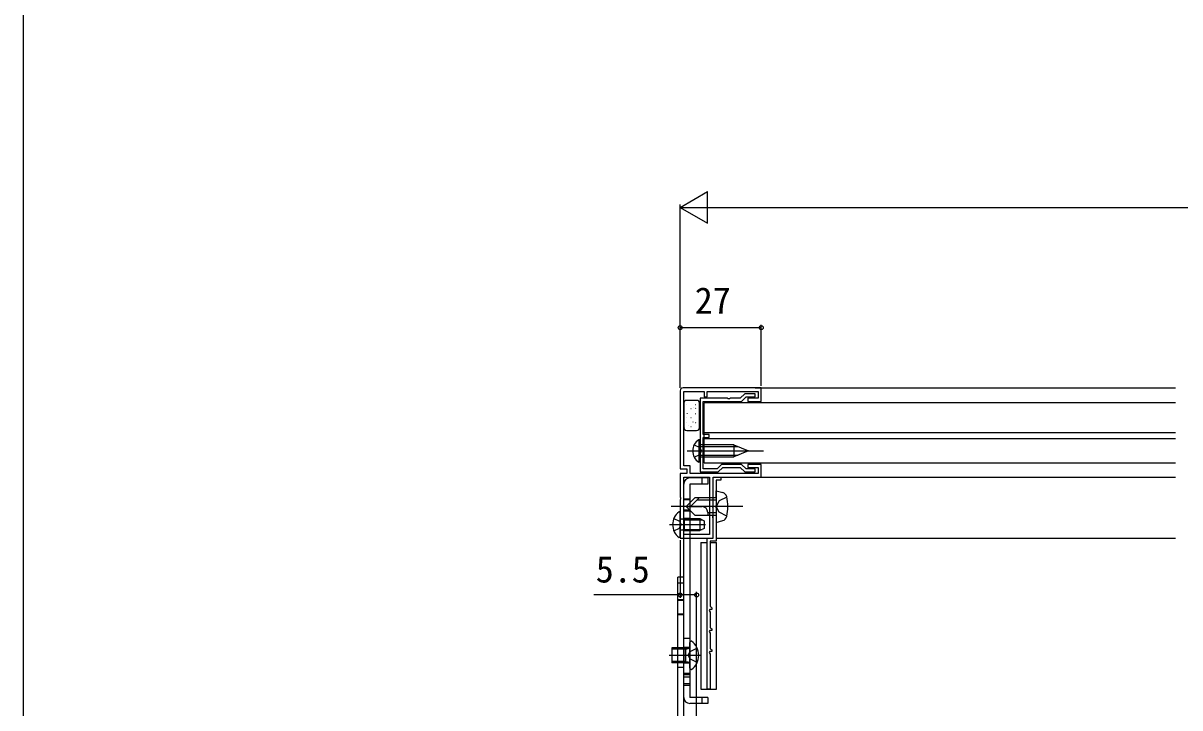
# Model space of a CAD drawing. Units: millimetres, scale not verified. Extents: x -525 to 525, y -783 to 778.
# Drawn here: x -525 to -140.3, y -415.8 to -188 of the extents above; entities that cross this region are included whole.
import ezdxf
from ezdxf.enums import TextEntityAlignment as Align

# ---------------------------------------------------------------- set-up
doc = ezdxf.new("R2010")
doc.units = ezdxf.units.MM
doc.header["$LTSCALE"] = 4
for name, color, linetype in [('0-2_YKK_11', 7, 'Continuous'), ('0-4_YKK_12', 2, 'Continuous'), ('0-5_YKK_13', 4, 'Continuous'), ('0-6_YKK_D', 6, 'Continuous'), ('0-7_YKK_ZWAK', 7, 'Continuous')]:
    doc.layers.add(name, color=color, linetype=linetype)
doc.styles.add('ＭＳ ゴシック', font='')
doc.styles.get('ＭＳ ゴシック').set_extended_font_data('MS Gothic')

msp = doc.modelspace()

# ---------------------------------------------------------------- linework, layer by layer
at = {"layer": '0-2_YKK_11'}
msp.add_line((-279.494, -309.308), (-305.494, -309.308), dxfattribs=at)
for points in [[(-306.494, -310.308), (-306.494, -336.308), (-304.294, -336.308), (-304.294, -337.808), (-306.494, -337.808), (-306.494, -345.649), (-306.374, -345.833), (-306.374, -346.383), (-306.494, -346.566), (-306.494, -354.349), (-306.374, -354.533), (-306.374, -355.083), (-306.494, -355.266), (-306.494, -359.308), (-295.494, -359.308), (-295.494, -352.766), (-295.614, -352.583), (-295.614, -352.033), (-295.494, -351.849), (-295.494, -349.266), (-295.614, -349.083), (-295.614, -348.533), (-295.494, -348.349), (-295.494, -339.008), (-279.494, -339.008), (-279.494, -334.808), (-283.994, -334.808), (-283.994, -335.808), (-280.494, -335.808), (-280.494, -337.808), (-303.094, -337.808), (-303.094, -335.308), (-305.294, -335.308), (-305.294, -310.508), (-298.494, -310.508), (-298.494, -312.308), (-297.494, -312.308), (-297.494, -310.508), (-280.494, -310.508), (-280.494, -312.808)], [(-280.494, -312.808), (-283.994, -312.808), (-283.994, -313.808), (-279.494, -313.808), (-279.494, -309.308)]]:
    msp.add_lwpolyline(points, dxfattribs=at)
for points in [[(-299.794, -312.808), (-299.794, -337.308), (-293.794, -337.308), (-292.294, -335.808), (-286.494, -335.808), (-284.994, -337.308), (-281.494, -337.308), (-281.494, -336.308), (-284.579, -336.308), (-286.079, -334.808), (-292.708, -334.808), (-294.208, -336.308), (-298.794, -336.308), (-298.794, -325.808), (-296.794, -325.808), (-296.794, -324.808), (-298.794, -324.808), (-298.794, -313.808), (-286.079, -313.808), (-284.579, -312.308), (-281.494, -312.308), (-281.494, -311.308), (-284.994, -311.308), (-286.494, -312.808), (-289.835, -312.808), (-290.019, -312.928), (-290.569, -312.928), (-290.752, -312.808)], [(-305.294, -358.108), (-305.294, -339.008), (-296.694, -339.008), (-296.694, -358.108)], [(-297.494, -409.505), (-297.494, -359.305), (-295.494, -359.305), (-295.494, -339.008), (-292.994, -339.008), (-292.994, -340.008), (-294.494, -340.008), (-294.494, -348.347), (-294.614, -348.53), (-294.614, -349.08), (-294.494, -349.263), (-294.494, -360.305), (-296.494, -360.305), (-296.494, -382.008), (-296.294, -382.208), (-295.994, -382.508), (-295.994, -383.008), (-296.62, -383.008), (-296.817, -383.348), (-296.494, -383.908), (-296.494, -389.008), (-296.294, -389.208), (-295.994, -389.508), (-295.994, -390.008), (-296.62, -390.008), (-296.817, -390.348), (-296.494, -390.908), (-296.494, -396.008), (-296.294, -396.208), (-295.994, -396.508), (-295.994, -397.008), (-296.62, -397.008), (-296.817, -397.348), (-296.494, -397.908), (-296.494, -409.505)]]:
    msp.add_lwpolyline(points, close=True, dxfattribs=at)
msp.add_arc((-305.494, -310.308), 1, 90.00001, 179.99999, dxfattribs=at)
at = {"layer": '0-4_YKK_12'}
for p, q in [((-281.494, -309.308), (-141.743, -309.308)), ((-141.743, -314.308), (-298.493, -314.308)), ((-298.493, -334.308), (-298.493, -314.308)), ((-141.743, -324.308), (-298.493, -324.308)), ((-141.743, -326.308), (-298.493, -326.308)), ((-298.493, -334.308), (-141.743, -334.308)), ((-295.494, -339.011), (-141.743, -339.011)), ((-294.494, -359.311), (-141.743, -359.311))]:
    msp.add_line(p, q, dxfattribs=at)
at = {"layer": '0-5_YKK_13'}
for p, q in [((-305.294, -314.475), (-305.294, -322.475)), ((-304.495, -314.817), (-304.445, -314.817)), ((-300.994, -313.475), (-304.294, -313.475)), ((-301.455, -314.817), (-301.405, -314.817)), ((-299.994, -322.475), (-299.994, -314.475)), ((-305.263, -316.807), (-305.254, -316.804)), ((-304.495, -317.807), (-304.445, -317.807)), ((-304.287, -319.302), (-304.278, -319.299)), ((-304.07, -317.915), (-303.987, -317.86)), ((-302.88, -316.192), (-302.83, -316.192)), ((-302.88, -319.182), (-302.83, -319.182)), ((-302.143, -315.702), (-302.133, -315.699)), ((-301.497, -318.314), (-301.487, -318.311)), ((-301.455, -317.807), (-301.405, -317.807)), ((-301.381, -316.135), (-301.298, -316.08)), ((-304.955, -322.418), (-304.871, -322.363)), ((-304.495, -320.797), (-304.445, -320.797)), ((-303.641, -321.914), (-303.632, -321.911)), ((-302.88, -322.172), (-302.83, -322.172)), ((-302.265, -320.638), (-302.182, -320.583)), ((-301.455, -320.797), (-301.405, -320.797)), ((-300.898, -320.943), (-300.889, -320.94)), ((-304.294, -323.475), (-300.994, -323.475)), ((-300.303, -326.558), (-300.303, -334.058)), ((-299.794, -326.558), (-300.303, -326.558)), ((-299.794, -326.558), (-299.794, -334.058)), ((-304.127, -330.308), (-278.794, -330.308)), ((-288.622, -328.308), (-299.794, -328.308)), ((-287.174, -328.908), (-299.794, -328.908)), ((-288.622, -328.308), (-288.622, -332.308)), ((-299.794, -334.058), (-300.303, -334.058)), ((-299.794, -331.708), (-287.174, -331.708)), ((-305.294, -412.302), (-305.294, -341.305)), ((-297.294, -339.305), (-303.294, -339.305)), ((-303.294, -341.305), (-303.294, -412.302)), ((-299.294, -339.305), (-299.294, -341.305)), ((-301.494, -345.805), (-304.494, -348.805)), ((-299.994, -345.805), (-302.994, -348.805)), ((-301.494, -345.805), (-294.494, -345.805)), ((-294.494, -345.805), (-294.494, -351.805)), ((-285.594, -348.805), (-309.494, -348.805)), ((-303.294, -346.302), (-305.294, -346.302)), ((-303.294, -346.552), (-305.294, -346.552)), ((-303.294, -350.052), (-305.294, -350.052)), ((-301.494, -351.805), (-304.494, -348.805)), ((-304.494, -348.805), (-299.294, -348.805)), ((-294.494, -346.705), (-300.894, -346.705)), ((-308.571, -352.733), (-306.705, -353.663)), ((-306.705, -353.663), (-306.096, -354.808)), ((-306.494, -358.784), (-306.494, -350.832)), ((-305.094, -353.187), (-306.109, -352.947)), ((-305.094, -352.808), (-305.906, -352.952)), ((-303.294, -350.302), (-305.294, -350.302)), ((-303.294, -352.802), (-305.294, -352.802)), ((-303.294, -353.052), (-305.294, -353.052)), ((-305.094, -352.808), (-305.094, -356.808)), ((-305.094, -352.808), (-299.894, -352.808)), ((-305.094, -353.187), (-299.136, -353.187)), ((-299.894, -352.808), (-299.894, -356.808)), ((-299.894, -352.808), (-298.494, -353.508)), ((-298.494, -353.508), (-298.494, -356.108)), ((-297.294, -350.805), (-297.294, -351.805)), ((-294.494, -350.905), (-297.294, -350.905)), ((-309.994, -354.808), (-298.031, -354.808)), ((-308.571, -356.883), (-306.705, -355.953)), ((-306.705, -355.953), (-306.096, -354.808)), ((-305.094, -356.429), (-306.109, -356.669)), ((-305.094, -356.808), (-305.906, -356.663)), ((-303.294, -356.552), (-305.294, -356.552)), ((-303.294, -356.802), (-305.294, -356.802)), ((-305.094, -356.429), (-299.136, -356.429)), ((-305.094, -356.808), (-299.894, -356.808)), ((-298.494, -356.108), (-299.894, -356.808)), ((-299.594, -360.805), (-299.594, -409.505)), ((-299.594, -360.805), (-297.494, -360.805)), ((-296.494, -360.805), (-294.394, -360.805)), ((-307.294, -423.302), (-307.294, -372.302)), ((-305.294, -372.302), (-307.294, -372.302)), ((-305.294, -423.302), (-305.294, -372.302)), ((-305.294, -374.234), (-307.294, -374.234)), ((-305.294, -379.802), (-307.294, -379.802)), ((-305.294, -380.052), (-307.294, -380.052)), ((-305.294, -384.552), (-307.294, -384.552)), ((-305.294, -384.802), (-307.294, -384.802)), ((-304.694, -395.808), (-309.294, -395.808)), ((-309.294, -395.808), (-309.294, -400.808)), ((-304.694, -396.241), (-309.294, -396.241)), ((-305.294, -395.802), (-307.294, -395.802)), ((-305.294, -396.052), (-307.294, -396.052)), ((-303.294, -392.652), (-305.294, -392.652)), ((-303.294, -395.652), (-305.294, -395.652)), ((-305.294, -396.012), (-305.294, -401.012)), ((-304.694, -395.808), (-304.694, -400.808)), ((-304.694, -395.808), (-304.097, -396.023)), ((-304.694, -396.241), (-303.769, -396.045)), ((-303.294, -402.558), (-303.294, -394.058)), ((-300.782, -395.958), (-303.22, -397.163)), ((-302.694, -393.558), (-302.794, -393.558)), ((-299.794, -398.308), (-310.094, -398.308)), ((-303.829, -398.308), (-303.22, -397.163)), ((-303.829, -398.308), (-303.22, -399.453)), ((-300.782, -400.658), (-303.22, -399.453)), ((-304.694, -400.375), (-309.294, -400.375)), ((-304.694, -400.808), (-309.294, -400.808)), ((-305.294, -400.552), (-307.294, -400.552)), ((-305.294, -400.802), (-307.294, -400.802)), ((-305.294, -402.302), (-307.294, -402.302)), ((-303.294, -400.952), (-305.294, -400.952)), ((-304.694, -400.375), (-303.769, -400.571)), ((-304.694, -400.808), (-304.097, -400.593)), ((-302.694, -403.058), (-302.794, -403.058)), ((-303.294, -404.302), (-305.294, -404.302)), ((-303.294, -404.802), (-305.294, -404.802)), ((-303.294, -405.571), (-305.294, -405.571)), ((-303.294, -407.802), (-305.294, -407.802)), ((-303.294, -408.302), (-305.294, -408.302)), ((-297.294, -412.302), (-303.294, -412.302)), ((-299.294, -412.302), (-299.294, -414.302))]:
    msp.add_line(p, q, dxfattribs=at)
for points in [[(-301.803, -328.258), (-299.947, -329.163), (-299.339, -330.308)], [(-301.803, -332.358), (-299.947, -331.453), (-299.339, -330.308)], [(-299.794, -328.308), (-299.794, -332.308), (-288.622, -332.308)], [(-288.622, -328.308), (-283.794, -330.308), (-288.622, -332.308)], [(-297.294, -339.305), (-297.294, -341.305), (-303.294, -341.305)], [(-294.494, -345.805), (-294.494, -351.805), (-301.494, -351.805)], [(-290.953, -345.655), (-293.516, -346.905), (-294.526, -348.805)], [(-294.494, -345.805), (-294.494, -343.555), (-292.339, -344.132)], [(-290.953, -351.955), (-293.516, -350.705), (-294.526, -348.805)], [(-294.494, -351.805), (-294.494, -354.055), (-292.339, -353.478)], [(-299.594, -409.505), (-294.394, -409.505), (-294.394, -360.805)], [(-297.294, -412.302), (-297.294, -414.302), (-303.294, -414.302)]]:
    msp.add_lwpolyline(points, dxfattribs=at)
for centre, radius, start, end in [((-304.294, -314.475), 1, 90, 180), ((-300.994, -314.475), 1, 0, 90), ((-304.294, -322.475), 1, 180, 270), ((-300.994, -322.475), 1, 270, 0), ((-297.767, -330.308), 4.527, 124.06671, 235.93329), ((-303.294, -341.305), 2, 90, 180), ((-292.831, -345.967), 1.9, 13.56232, 75), ((-304.594, -348.805), 14, 346.43768, 13.56232), ((-299.294, -350.805), 2, 0, 90), ((-303.694, -354.808), 5.3, 126.68934, 233.31066), ((-306.768, -350.832), 0.274, 0, 127.71409), ((-305.994, -352.46), 0.5, 180, 280.09096), ((-292.831, -351.642), 1.9, 285, 346.43768), ((-305.994, -357.156), 0.5, 79.90904, 180), ((-306.768, -358.784), 0.274, 232.28591, 0), ((-303.894, -395.458), 0.6, 250.22711, 0), ((-302.794, -394.058), 0.5, 90, 180), ((-306.194, -398.308), 5.9, 306.38156, 53.61844), ((-303.894, -401.158), 0.6, 0, 109.77289), ((-302.794, -402.558), 0.5, 180, 270), ((-303.294, -412.302), 2, 180, 270)]:
    msp.add_arc(centre, radius, start, end, dxfattribs=at)
at = {"layer": '0-6_YKK_D'}
for p, q in [((-306.494, -249.308), (-297.4, -244.058)), ((-297.4, -254.558), (-297.4, -244.058)), ((-306.494, -309.308), (-306.494, -248.308)), ((-306.494, -249.308), (-297.4, -254.558)), ((-306.494, -249.308), (-288.307, -249.308)), ((-295.994, -249.308), (234.007, -249.308)), ((-306.494, -309.308), (-306.494, -288.308)), ((-279.494, -308.608), (-279.494, -288.308)), ((-279.494, -289.308), (-306.494, -289.308)), ((-306.494, -360.008), (-306.494, -379.211)), ((-300.993, -503.302), (-300.993, -377.211))]:
    msp.add_line(p, q, dxfattribs=at)
msp.add_lwpolyline([(-300.993, -378.211), (-306.494, -378.211), (-335.157, -378.211)], dxfattribs=at)
for centre in [(-306.494, -289.308), (-279.494, -289.308), (-306.494, -378.211), (-300.993, -378.211)]:
    msp.add_circle(centre, 0.637, dxfattribs=at)
at = {"layer": '0-7_YKK_ZWAK'}
msp.add_line((-525, 747.2), (-525, -782.8), dxfattribs=at)

# ---------------------------------------------------------------- texts
at = {"layer": '0-6_YKK_D', "style": 'ＭＳ ゴシック'}
for s, p in [('27', (-301.619, -287.308)), ('5.5', (-334.544, -376.711))]:
    msp.add_text(s, height=8.798, dxfattribs=at).set_placement(p, align=Align.BOTTOM_LEFT)

doc.saveas('drawing.dxf')
